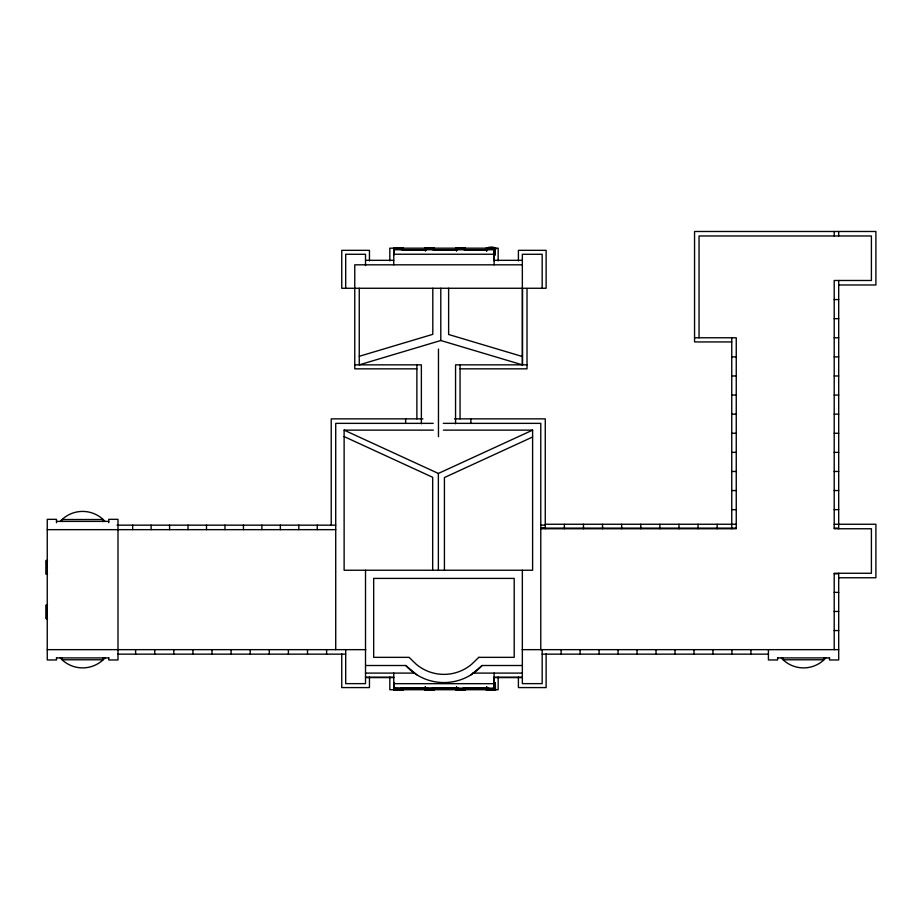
<?xml version="1.0" encoding="UTF-8"?>
<svg xmlns="http://www.w3.org/2000/svg" width="922" height="922" viewBox="0 0 922 922"><rect width="100%" height="100%" fill="white"/><g stroke="black" fill="none" stroke-linecap="round" stroke-linejoin="round"><path stroke-width="1.38" d="M393.763 673.095L393.763 688.169L494.111 688.169L494.215 677.059M393.74 254.933L393.925 247.834L393.648 255.002L394.155 249.389M402.499 248.053L402.81 250.173M424.984 250.173L425.054 247.764L427.67 247.834M425.123 250.68L425.134 247.834L433.997 247.834L433.87 250.219M425.33 250.715L425.307 247.972L425.445 250.738M432.764 249.101L434.078 248.802M456.275 250.669L456.263 247.764L465.299 247.764L465.241 250.173L465.207 247.834L456.355 247.834M456.448 250.703L456.413 247.891M463.973 249.101L465.287 248.802M486.459 250.669L486.436 247.764L495.483 247.764L494.872 254.656M486.632 250.703L486.528 247.834L486.885 250.738M486.839 250.738C483.197 245.99 498.825 245.863 495.149 250.242M494.019 254.46L495.321 254.46M494.157 249.101L495.471 248.802M393.763 264.821L393.763 249.747L494.111 249.747L494.353 254.495L494.492 248.825L487.427 248.825M494.837 252.444L494.78 254.576M494.884 250.311L495.483 247.764M494.93 252.478L495.033 254.795M494.987 250.288L495.206 247.972M495.091 252.524L495.137 254.875M394.04 251.741L394.086 250.865M394.028 685.622L394.074 687.432M394.074 250.484L394.028 252.282M494.86 687.754L494.711 685.161M494.711 252.755L494.86 250.162M456.505 250.484C457.796 247.419 462.567 247.027 464.515 249.632M486.678 250.484L487.853 248.917M494.607 253.135C497.004 249.666 491.726 246.554 488.764 248.352M394.893 249.413L397.901 248.006L401.738 249.378M426.102 249.413L429.11 248.006L432.96 249.378M457.324 249.413L460.332 248.006L464.169 249.378M487.035 250.012L490.504 248.006L494.342 249.378M402.084 688.273L398.35 690.025L394.524 688.273M433.305 688.273L429.571 690.025L425.745 688.273M464.515 688.273L461.91 689.91M394.524 249.632L398.35 247.891L402.084 249.632M425.745 249.632L429.571 247.891L433.305 249.632M522.348 665.511L482.079 665.511L471.154 674.72M494.78 683.329L495.298 682.914L495.206 685.369M401.738 688.527L397.901 689.91L394.893 688.504M432.96 688.527L429.11 689.91L426.102 688.504M464.169 688.527L460.332 689.91L457.324 688.504M494.342 688.527C492.244 690.832 487.6 690.209 486.701 687.051M456.194 687.731L456.263 690.152L456.77 689.725M395.031 688.907L401.669 688.907M394.097 689.933L394.017 683.202M426.241 688.907L432.879 688.907M425.307 689.933L425.445 687.178M457.45 688.907L464.077 688.907M456.62 689.863L456.551 687.201M486.793 689.863L486.724 687.201M487.634 688.907L494.492 689.08L494.353 683.421M394.155 685.876L393.648 682.914L394.247 689.806M425.065 687.236L425.468 689.806M486.378 687.731L486.436 690.152L486.885 687.167M494.941 683.202L494.999 685.415M401.888 248.825L394.812 248.825M433.098 248.825L426.033 248.825M464.319 248.825L457.243 248.825M433.547 248.179L434.089 247.764L430.194 247.834M401.128 688.308L399.56 689.16A4.575 4.575 0 0 1 396.725 689.022L395.25 688.019M432.349 688.308L430.77 689.16A4.575 4.575 0 0 1 428.857 689.264M463.559 688.308L461.991 689.16A4.575 4.575 0 0 1 459.156 689.022L457.669 688.019M493.743 688.308L492.164 689.16A4.575 4.575 0 0 1 489.328 689.022L487.853 688.019M400.828 688.25L398.35 689.08L395.826 688.25M432.049 688.25L429.571 689.08L427.047 688.25M463.259 688.25L460.781 689.08L458.257 688.25M493.443 688.25L490.965 689.08L488.441 688.25M395.907 249.32L396.725 248.894A4.575 4.575 0 0 1 399.56 248.756L401.128 249.608M427.117 249.32L427.935 248.894A4.575 4.575 0 0 1 430.77 248.756L432.349 249.608M458.326 249.32L459.156 248.894A4.575 4.575 0 0 1 461.991 248.756L463.559 249.608M488.51 249.32L489.328 248.894A4.575 4.575 0 0 1 492.164 248.756L493.743 249.608M344.125 430.125L438.365 473.447L532.605 430.125L532.605 570.245L344.125 570.245L344.125 430.125L433.328 430.125M532.605 436.993L444.416 477.538L444.416 570.245M396.575 249.205L400.113 249.205M427.785 249.205L431.323 249.205M459.006 249.205L462.544 249.205M489.179 249.205L492.717 249.205M359.257 356.307L432.798 334.34L432.798 288.263M542.171 288.263L542.171 254.276L522.348 254.276L522.348 364.847L440.797 340.506L359.257 364.847L359.257 288.263M494.111 683.675L393.763 683.675M397.716 247.834L393.832 247.764L394.351 248.179M400.252 247.834L402.879 247.764M393.982 247.891L402.718 247.891M489.617 248.179L389.822 248.179L389.822 260.868M492.279 248.179L498.157 248.179L498.157 260.868M393.925 248.802L395.204 248.802M401.577 248.802L402.856 248.802M425.134 248.802L426.413 248.802M456.355 248.802L457.635 248.802M486.528 248.802L487.807 248.802M402.246 250.104L426.079 250.104M433.467 250.104L457.289 250.104M464.676 250.104L487.104 250.104M393.763 254.242L494.215 254.253M365.515 260.327L393.763 260.327M494.111 260.327L522.348 260.327M522.348 264.821L354.763 264.821L354.763 288.263M838.697 284.979L875.9 284.979L875.9 231.48L694.554 231.48L694.554 341.935L731.757 341.935M834.203 299.581L838.697 299.581M834.203 318.678L838.697 318.678M694.554 337.775L736.252 337.775L736.252 528.755L540.776 528.755M834.203 337.775L838.697 337.775M731.757 356.872L736.252 356.872M834.203 356.872L838.697 356.872M354.763 364.847L421.366 364.847L421.366 423.763M527.015 364.847L455.56 364.847L455.56 423.763M416.882 368.846L354.763 368.846L354.763 288.574M460.055 368.835L527.015 368.835L527.015 288.574M731.757 375.969L736.252 375.969M834.203 375.969L838.697 375.969M731.757 395.065L736.252 395.065M834.203 395.065L838.697 395.065M731.757 414.162L736.252 414.162M834.203 414.162L838.697 414.162M422.898 418.865L331.228 418.865L331.228 525.16M454.569 418.865L545.271 418.865L545.271 528.755M433.236 423.359L335.723 423.359L335.723 649.653M443.275 423.359L540.776 423.359L540.776 649.653M443.401 430.125L532.605 430.125M731.757 433.259L736.252 433.259M834.203 433.259L838.697 433.259M731.757 452.356L736.252 452.356M834.203 452.356L838.697 452.356M731.757 471.465L736.252 471.465M834.203 471.465L838.697 471.465M731.757 490.562L736.252 490.562M834.203 490.562L838.697 490.562M731.757 509.659L736.252 509.659M834.203 509.659L838.697 509.659M56.496 521.391L108.75 521.391M545.271 524.261L736.252 524.261M834.203 524.261L875.9 524.261L875.9 577.76L838.697 577.76M117.048 525.16L335.723 525.16M540.776 525.16L545.271 525.16M540.776 527.903L545.271 527.903M540.776 528.11L736.252 528.11M834.203 528.11L837.752 528.11M47.253 529.654L335.723 529.654M47.495 560.507L46.1 560.507L46.1 574.21L47.495 574.21M46.515 561.152L47.253 561.152M46.515 573.553L47.253 573.553M834.203 573.807L837.752 573.807M834.203 592.362L838.697 592.362M47.495 605.016L46.1 605.016L46.1 618.72L47.495 618.72M46.515 605.673L47.253 605.673M834.203 611.459L838.697 611.459M46.515 618.063L47.253 618.063M834.203 630.556L838.697 630.556M47.253 649.653L365.838 649.653M522.14 649.653L838.697 649.653M117.889 654.147L345.692 654.147M542.171 654.147L768.522 654.147M56.496 657.916L108.75 657.916M777.592 657.916L829.512 657.916M365.515 665.511L405.784 665.511A51.194 51.194 0 0 0 482.079 665.511M365.515 673.095L414.658 673.095M472.825 673.095L522.348 673.095M365.619 677.232L393.763 677.232M494.215 677.232L522.348 677.232M365.515 677.589L393.763 677.589M494.111 677.589L522.348 677.589M494.019 683.479L495.321 683.456L495.494 689.114L486.528 689.114M402.246 687.812L426.079 687.812M433.467 687.812L457.289 687.812M464.676 687.812L487.104 687.812M393.925 689.114L402.856 689.114M425.134 689.114L434.078 689.114M456.344 689.114L465.287 689.114M397.013 689.725L389.822 689.725L389.822 677.036M399.675 689.725L402.879 690.152L402.81 687.731M402.649 689.725L428.223 689.725M430.885 689.725L434.089 690.152L434.032 687.731M434.008 689.725L459.444 689.725M462.106 689.725L465.299 690.152L465.08 687.697M465.368 689.725L489.617 689.725M492.279 689.725L495.483 690.152L495.264 687.697M495.31 689.725L498.157 689.725L498.157 677.036M396.483 690.025L393.925 690.082L393.809 683.029M400.217 690.025L402.787 690.082L402.66 687.697M427.693 690.025L425.203 690.025L425.238 687.213M431.438 690.025L433.997 690.082L433.87 687.697M458.914 690.025L456.413 690.025L456.344 687.224M462.648 690.025L465.207 690.082M489.086 690.025L486.528 690.082L486.516 687.224M492.832 690.025L495.391 690.082M393.832 690.152L402.879 690.152M425.054 690.152L434.089 690.152M456.263 690.152L465.299 690.152M486.436 690.152L495.483 690.152M460.781 690.025L458.591 689.552L456.505 687.432M522.348 356.503L448.622 334.49L448.622 288.263M344.125 436.579L432.672 477.296L432.672 570.245M427.935 689.022L426.46 688.019M416.721 674.72L405.784 665.511M494.941 689.725L494.884 687.593M495.114 689.863L495.056 687.639M402.499 689.863L402.441 687.639M456.263 247.764L456.713 250.738L456.517 247.972M494.607 684.781C497.58 689.702 488.245 692.192 486.678 687.432M456.517 687.051L456.851 687.904M425.307 687.051L425.641 687.904M394.04 686.164L394.086 687.051M494.872 683.248L494.837 685.461M456.713 687.167L456.678 689.806M838.697 231.48L838.697 235.974M838.697 280.484L838.697 528.755M838.697 573.265L838.697 659.968L829.512 659.968L829.512 657.709M834.203 231.48L834.203 235.974M834.203 649.653L834.203 573.265L871.405 573.265L871.405 528.755L834.203 528.755L834.203 280.484L871.405 280.484L871.405 235.974L699.049 235.974L699.049 337.775M823.749 657.743L823.749 659.783L783.297 659.783L783.297 657.743M777.592 657.709L777.592 659.968L768.418 659.968L768.418 649.653M750.9 649.653L750.9 654.147M731.918 649.653L731.918 654.147M731.757 337.775L731.757 528.755M717.155 524.261L717.155 528.755M712.948 649.653L712.948 654.147M698.058 524.261L698.058 528.755M693.978 649.653L693.978 654.147M678.961 524.261L678.961 528.755M674.996 649.653L674.996 654.147M659.864 524.261L659.864 528.755M656.026 649.653L656.026 654.147M640.755 524.261L640.755 528.755M637.044 649.653L637.044 654.147M621.659 524.261L621.659 528.755M618.074 649.653L618.074 654.147M602.562 524.261L602.562 528.755M599.104 649.653L599.104 654.147M583.465 524.261L583.465 528.755M580.122 649.653L580.122 654.147M564.368 524.261L564.368 528.755M561.152 649.653L561.152 654.147M546.124 653.871L546.124 687.582L518.406 687.582L518.406 677.036M542.171 649.653L542.171 683.64L522.348 683.64L522.348 570.245M522.52 288.574L522.52 364.847M518.406 260.868L518.406 250.335L546.124 250.335L546.124 288.263L341.751 288.263L341.751 250.335L369.457 250.335L369.457 260.868M494.215 255.567L494.215 260.845M494.111 249.747L494.111 264.821M494.111 673.095L494.111 688.169M470.877 418.865L470.877 423.359M460.055 364.847L460.055 418.865M440.797 288.263L440.797 340.506M438.469 349.046L438.469 436.694M438.365 473.447L438.365 570.245M416.882 364.847L416.882 418.865M405.622 418.865L405.622 423.359M369.457 677.036L369.457 687.582L341.751 687.582L341.751 653.871M365.515 265.605L365.515 254.276L345.692 254.276L345.692 288.263M365.515 570.245L365.515 683.64L345.692 683.64L345.692 649.653M326.595 649.653L326.595 654.147M317.26 525.16L317.26 529.654M307.499 649.653L307.499 654.147M298.809 525.16L298.809 529.654M288.402 649.653L288.402 654.147M280.346 525.16L280.346 529.654M269.305 649.653L269.305 654.147M261.883 525.16L261.883 529.654M250.208 649.653L250.208 654.147M243.431 525.16L243.431 529.654M231.111 649.653L231.111 654.147M224.968 525.16L224.968 529.654M212.014 649.653L212.014 654.147M206.505 525.16L206.505 529.654M192.917 649.653L192.917 654.147M188.042 525.16L188.042 529.654M173.82 649.653L173.82 654.147M169.59 525.16L169.59 529.654M154.723 649.653L154.723 654.147M151.127 525.16L151.127 529.654M135.615 649.653L135.615 654.147M132.664 525.16L132.664 529.654M108.75 522.728L108.75 519.34L117.993 519.34L117.993 659.968L108.75 659.968L108.75 657.709M103.01 521.575L103.01 519.524L62.304 519.524L62.304 521.575M103.01 657.743L103.01 659.783L62.304 659.783L62.304 657.743M56.496 522.728L56.496 519.34L47.253 519.34L47.253 659.968L56.496 659.968L56.496 657.709M47.057 560.507L47.057 562.535M47.057 573.553L47.057 574.21M47.057 605.016L47.057 605.673M47.057 616.691L47.057 618.72M46.457 560.507L46.457 574.21M46.457 605.016L46.457 618.72M430.447 688.296A3.158 3.158 0 0 1 429.79 688.4M429.122 688.365A3.158 3.158 0 0 1 428.488 688.204M399.226 688.296A3.158 3.158 0 0 1 398.581 688.4M397.912 688.365A3.158 3.158 0 0 1 397.267 688.204M825.812 657.928A29.838 29.838 0 0 1 781.291 657.928M105.016 657.916A30.126 30.126 0 0 1 60.23 657.916M60.23 521.391A30.126 30.126 0 0 1 105.016 521.391M478.772 657.351L471.672 664.243A43.023 43.023 0 0 1 416.202 664.243L409.091 657.351L373.675 657.351L373.675 578.405L514.199 578.405L514.199 657.351L478.772 657.351"/></g></svg>
